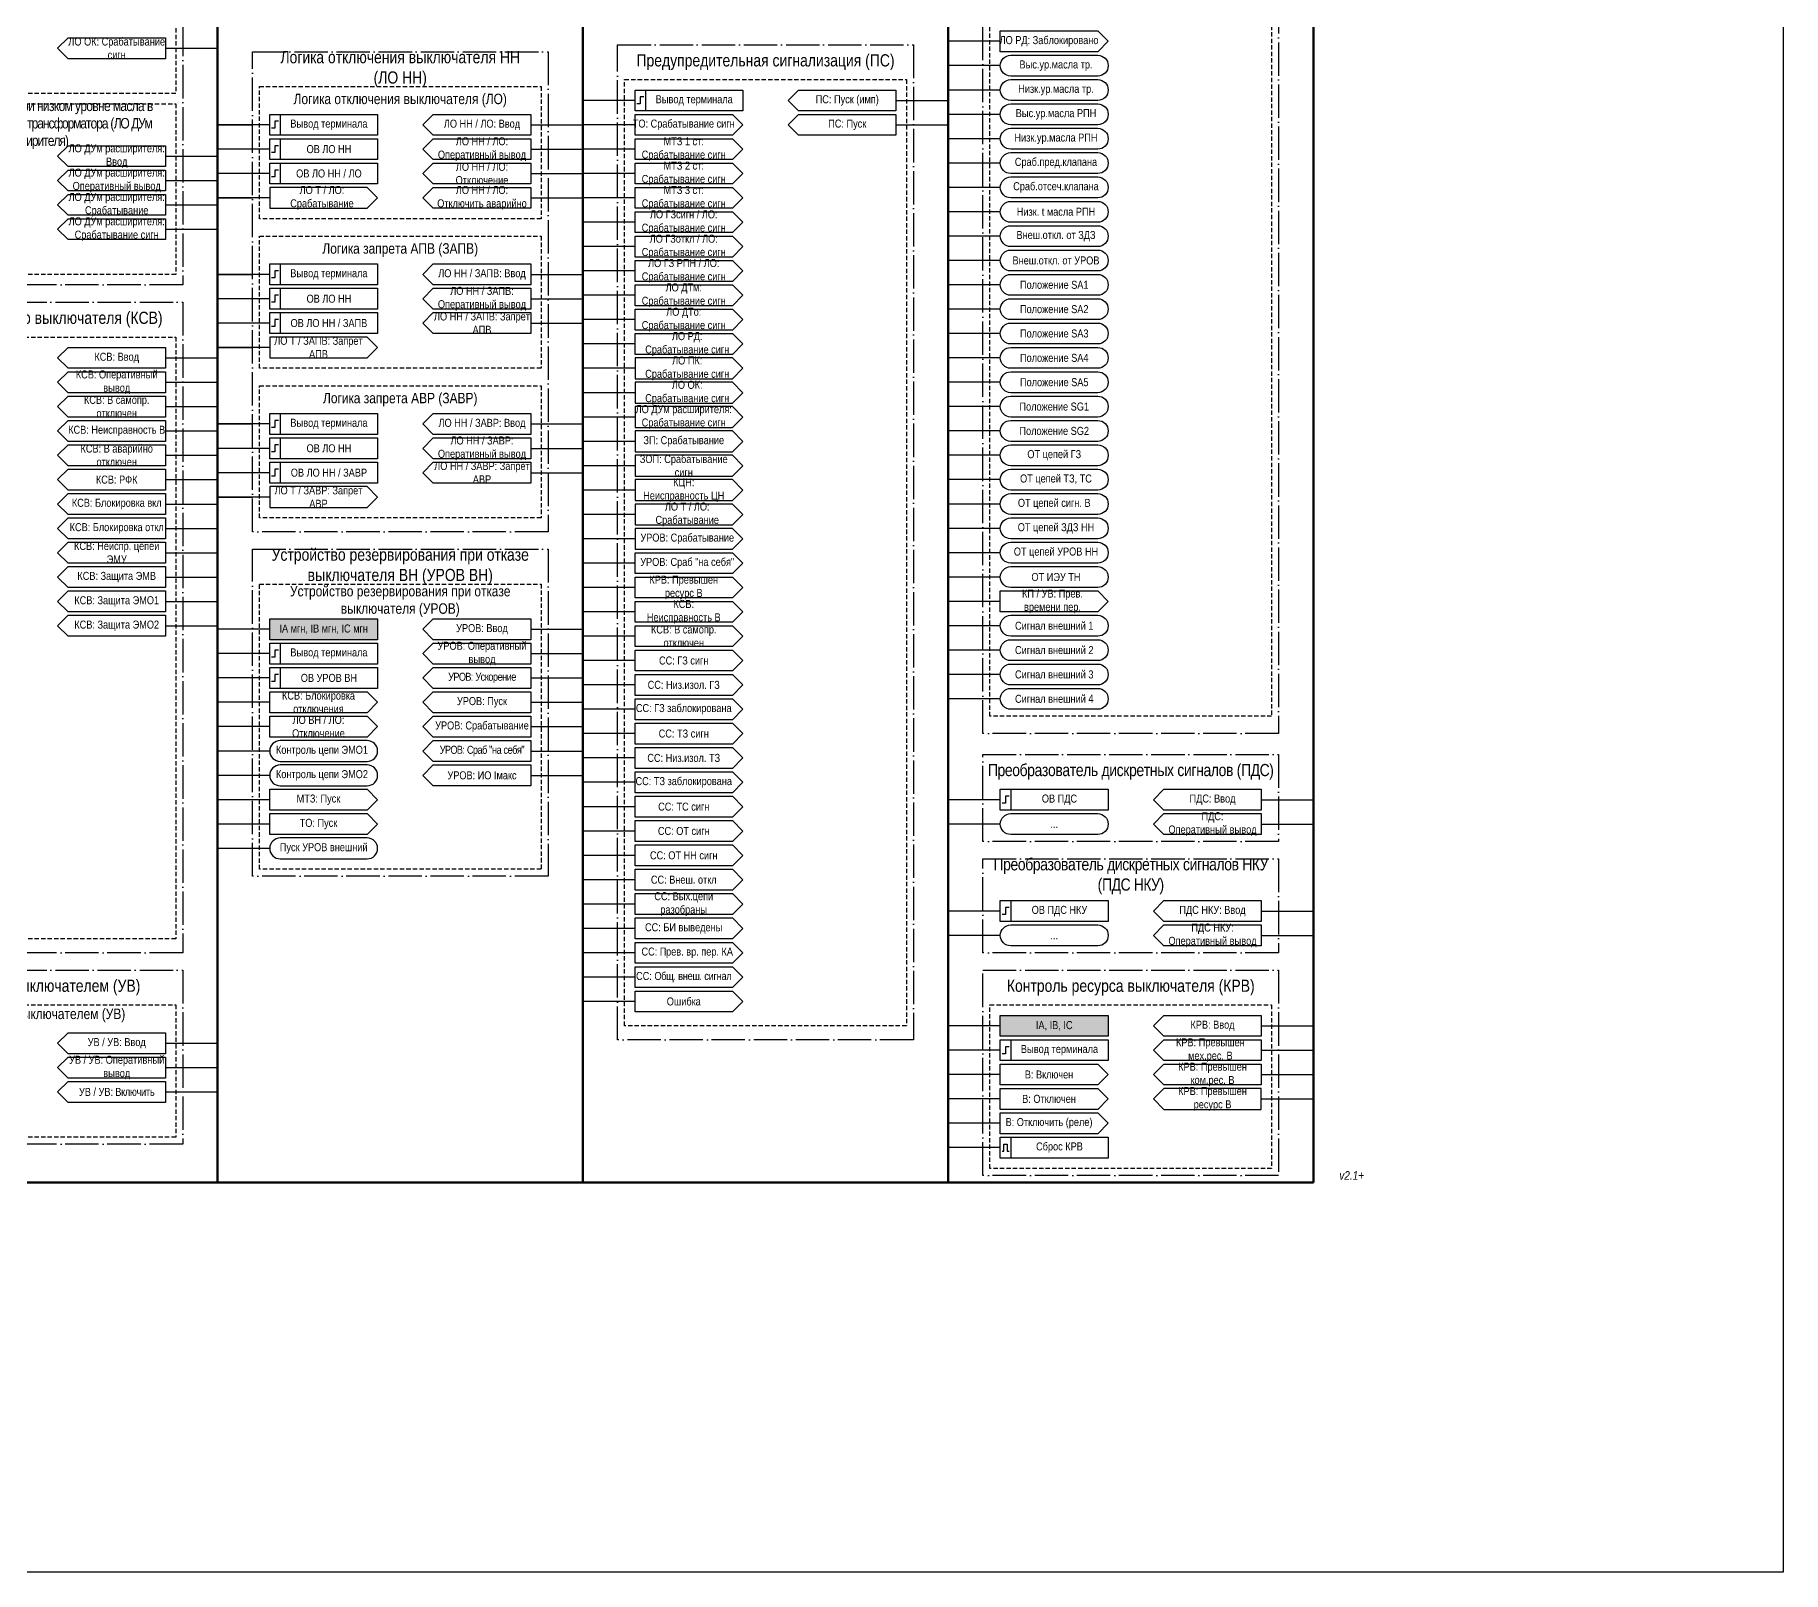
# Model space of a CAD drawing. Header units: millimetres. Extents: x -1595 to 2157, y 0 to 879.
# Drawn here: x -1082 to -580, y 0 to 442 of the extents above; entities that cross this region are included whole.
import ezdxf

# ---------------------------------------------------------------- set-up
doc = ezdxf.new("R2010")
doc.units = ezdxf.units.MM
doc.linetypes.add('ACAD_ISO04W100', pattern=[30, 24, -3, 0, -3])
doc.linetypes.add('штриховая2', pattern=[0.375, 0.25, -0.125])
doc.layers.add('TEXT', color=7, linetype='Continuous', lineweight=25)
doc.layers.add('Основная', color=7, linetype='Continuous')
doc.styles.add('2.5_Gost_RD', font='ARIALN.TTF', dxfattribs={"height": 2.5})
doc.styles.add('3.5_Gost_RD', font='ARIALN.TTF', dxfattribs={"height": 3.5})

msp = doc.modelspace()

# ---------------------------------------------------------------- hatches: boundary and pattern name
at = {"ltscale": 100, "true_color": 0xef8637}
h = msp.add_hatch(color=30, dxfattribs=at)
h.dxf.hatch_style = 1
h.paths.add_polyline_path([(-1015, 274), (-984, 274), (-984, 268), (-1015, 268)])
h = msp.add_hatch(color=30, dxfattribs=at)
h.dxf.hatch_style = 1
h.paths.add_polyline_path([(-805, 160), (-774, 160), (-774, 154), (-805, 154)])

# ---------------------------------------------------------------- linework, layer by layer
at = {"lineweight": 100, "ltscale": 100}
for p, q in [((-1030, 744), (-1030, 112)), ((-925, 744), (-925, 112)), ((-820, 744), (-820, 112)), ((-715, 580), (-715, 112)), ((-1345, 112), (-715, 112))]:
    msp.add_line(p, q, dxfattribs=at)
at = {"ltscale": 100}
for p, q in [((-1045, 438), (-1030, 438)), ((-805, 440), (-820, 440)), ((-805, 433), (-820, 433)), ((-910, 423), (-925, 423)), ((-835, 423), (-820, 423)), ((-805, 426), (-820, 426)), ((-805, 419), (-820, 419)), ((-1015, 416), (-1030, 416)), ((-1030, 416), (-1020, 416)), ((-940, 416), (-925, 416)), ((-910, 416), (-925, 416)), ((-835, 416), (-820, 416)), ((-1015, 409), (-1030, 409)), ((-940, 409), (-925, 409)), ((-910, 409), (-925, 409)), ((-805, 412), (-820, 412)), ((-1045, 407), (-1030, 407)), ((-1015, 402), (-1030, 402)), ((-940, 402), (-925, 402)), ((-910, 402), (-925, 402)), ((-805, 405), (-820, 405)), ((-1045, 400), (-1030, 400)), ((-805, 398), (-820, 398)), ((-1045, 393), (-1030, 393)), ((-1015, 395), (-1030, 395)), ((-1030, 395), (-1020, 395)), ((-940, 395), (-925, 395)), ((-910, 395), (-925, 395)), ((-910, 388), (-925, 388)), ((-805, 391), (-820, 391)), ((-1045, 386), (-1030, 386)), ((-805, 384), (-820, 384)), ((-910, 381), (-925, 381)), ((-805, 377), (-820, 377)), ((-1015, 373), (-1030, 373)), ((-1030, 373), (-1020, 373)), ((-940, 373), (-925, 373)), ((-910, 374), (-925, 374)), ((-910, 367), (-925, 367)), ((-805, 370), (-820, 370)), ((-1015, 366), (-1030, 366)), ((-940, 366), (-925, 366)), ((-805, 363), (-820, 363)), ((-1015, 359), (-1030, 359)), ((-940, 359), (-925, 359)), ((-910, 360), (-925, 360)), ((-1073, 352), (-1045, 352)), ((-1015, 352), (-1030, 352)), ((-1030, 352), (-1020, 352)), ((-910, 353), (-925, 353)), ((-805, 356), (-820, 356)), ((-1045, 349), (-1030, 349)), ((-805, 349), (-820, 349)), ((-1045, 346), (-1073, 346)), ((-1073, 345), (-1045, 345)), ((-1045, 342), (-1030, 342)), ((-910, 346), (-925, 346)), ((-805, 342), (-820, 342)), ((-1073, 338), (-1045, 338)), ((-910, 339), (-925, 339)), ((-1045, 332), (-1073, 332)), ((-1045, 335), (-1030, 335)), ((-910, 332), (-925, 332)), ((-805, 335), (-820, 335)), ((-1073, 331), (-1045, 331)), ((-1045, 328), (-1030, 328)), ((-1015, 330), (-1030, 330)), ((-1030, 330), (-1020, 330)), ((-940, 330), (-925, 330)), ((-805, 328), (-820, 328)), ((-1045, 325), (-1073, 325)), ((-1015, 323), (-1030, 323)), ((-940, 323), (-925, 323)), ((-910, 325), (-925, 325)), ((-1045, 318), (-1073, 318)), ((-1045, 321), (-1030, 321)), ((-910, 318), (-925, 318)), ((-805, 321), (-820, 321)), ((-1045, 314), (-1030, 314)), ((-1015, 316), (-1030, 316)), ((-940, 316), (-925, 316)), ((-805, 314), (-820, 314)), ((-1045, 311), (-1073, 311)), ((-1045, 307), (-1030, 307)), ((-1015, 309), (-1030, 309)), ((-1030, 309), (-1020, 309)), ((-910, 311), (-925, 311)), ((-805, 307), (-820, 307)), ((-1045, 304), (-1073, 304)), ((-910, 304), (-925, 304)), ((-1045, 297), (-1073, 297)), ((-1045, 300), (-1030, 300)), ((-910, 297), (-925, 297)), ((-805, 300), (-820, 300)), ((-1045, 293), (-1030, 293)), ((-805, 293), (-820, 293)), ((-1045, 290), (-1073, 290)), ((-910, 290), (-925, 290)), ((-1045, 283), (-1073, 283)), ((-1045, 286), (-1030, 286)), ((-910, 283), (-925, 283)), ((-805, 286), (-820, 286)), ((-1045, 279), (-1030, 279)), ((-805, 279), (-820, 279)), ((-1045, 276), (-1073, 276)), ((-1045, 272), (-1030, 272)), ((-910, 276), (-925, 276)), ((-805, 272), (-820, 272)), ((-1045, 269), (-1073, 269)), ((-1015, 271), (-1030, 271)), ((-940, 271), (-925, 271)), ((-910, 269), (-925, 269)), ((-1015, 264), (-1030, 264)), ((-940, 264), (-925, 264)), ((-910, 262), (-925, 262)), ((-805, 265), (-820, 265)), ((-1015, 257), (-1030, 257)), ((-940, 257), (-925, 257)), ((-805, 258), (-820, 258)), ((-910, 255), (-925, 255)), ((-1015, 250), (-1030, 250)), ((-940, 250), (-925, 250)), ((-910, 248), (-925, 248)), ((-805, 251), (-820, 251)), ((-1015, 243), (-1030, 243)), ((-940, 243), (-925, 243)), ((-910, 241), (-925, 241)), ((-1015, 236), (-1030, 236)), ((-940, 236), (-925, 236)), ((-910, 234), (-925, 234)), ((-1015, 229), (-1030, 229)), ((-940, 229), (-925, 229)), ((-910, 227), (-925, 227)), ((-1015, 222), (-1030, 222)), ((-805, 222), (-820, 222)), ((-730, 222), (-715, 222)), ((-910, 220), (-925, 220)), ((-1015, 215), (-1030, 215)), ((-910, 213), (-925, 213)), ((-805, 215), (-820, 215)), ((-730, 215), (-715, 215)), ((-1015, 208), (-1030, 208)), ((-910, 206), (-925, 206)), ((-910, 199), (-925, 199)), ((-910, 192), (-925, 192)), ((-805, 190), (-820, 190)), ((-730, 190), (-715, 190)), ((-910, 185), (-925, 185)), ((-805, 183), (-820, 183)), ((-730, 183), (-715, 183)), ((-910, 178), (-925, 178)), ((-910, 171), (-925, 171)), ((-910, 164), (-925, 164)), ((-805, 157), (-820, 157)), ((-730, 157), (-715, 157)), ((-1045, 152), (-1030, 152)), ((-805, 150), (-820, 150)), ((-730, 150), (-715, 150)), ((-1045, 145), (-1030, 145)), ((-805, 143), (-820, 143)), ((-730, 143), (-715, 143)), ((-1045, 138), (-1030, 138)), ((-805, 136), (-820, 136)), ((-730, 136), (-715, 136)), ((-805, 129), (-820, 129)), ((-805, 122), (-820, 122))]:
    msp.add_line(p, q, dxfattribs=at)
at = {"color": 3, "ltscale": 100}
msp.add_lwpolyline([(-1595, 841), (-580, 841), (-580, 0), (-1595, 0)], close=True, dxfattribs=at)
at = {"color": 251, "linetype": 'ACAD_ISO04W100', "lineweight": 30, "ltscale": 0.4, "true_color": 0x58595b}
for points in [[(-810, 597), (-725, 597), (-725, 241), (-810, 241)], [(-1125, 530), (-1040, 530), (-1040, 370), (-1125, 370)], [(-915, 439), (-830, 439), (-830, 153), (-915, 153)], [(-1020, 437), (-935, 437), (-935, 299), (-1020, 299)], [(-1125, 365), (-1040, 365), (-1040, 178), (-1125, 178)], [(-1020, 294), (-935, 294), (-935, 200), (-1020, 200)], [(-810, 235), (-725, 235), (-725, 210), (-810, 210)], [(-810, 205), (-725, 205), (-725, 178), (-810, 178)], [(-1125, 173), (-1040, 173), (-1040, 123), (-1125, 123)], [(-810, 173), (-725, 173), (-725, 114), (-810, 114)]]:
    msp.add_lwpolyline(points, close=True, dxfattribs=at)
at = {"linetype": 'штриховая2', "ltscale": 5}
for points in [[(-808, 587), (-727, 587), (-727, 246), (-808, 246)], [(-1123, 470), (-1042, 470), (-1042, 425), (-1123, 425)], [(-913, 429), (-832, 429), (-832, 157), (-913, 157)], [(-1018, 427), (-937, 427), (-937, 389), (-1018, 389)], [(-1123, 422), (-1042, 422), (-1042, 373), (-1123, 373)], [(-1018, 384), (-937, 384), (-937, 346), (-1018, 346)], [(-1123, 355), (-1042, 355), (-1042, 182), (-1123, 182)], [(-1018, 341), (-937, 341), (-937, 303), (-1018, 303)], [(-1018, 284), (-937, 284), (-937, 202), (-1018, 202)], [(-1123, 163), (-1042, 163), (-1042, 125), (-1123, 125)], [(-808, 163), (-727, 163), (-727, 116), (-808, 116)]]:
    msp.add_lwpolyline(points, close=True, dxfattribs=at)
at = {"ltscale": 100}
for points in [[(-805, 443), (-777, 443), (-774, 440), (-777, 437), (-805, 437), (-805, 443)], [(-1076, 438), (-1073, 441), (-1045, 441), (-1045, 435), (-1073, 435), (-1076, 438)], [(-866, 423), (-863, 426), (-835, 426), (-835, 420), (-863, 420), (-866, 423)], [(-971, 416), (-968, 419), (-940, 419), (-940, 413), (-968, 413), (-971, 416)], [(-910, 419), (-882, 419), (-879, 416), (-882, 413), (-910, 413), (-910, 419)], [(-866, 416), (-863, 419), (-835, 419), (-835, 413), (-863, 413), (-866, 416)], [(-1076, 407), (-1073, 410), (-1045, 410), (-1045, 404), (-1073, 404), (-1076, 407)], [(-971, 409), (-968, 412), (-940, 412), (-940, 406), (-968, 406), (-971, 409)], [(-910, 412), (-882, 412), (-879, 409), (-882, 406), (-910, 406), (-910, 412)], [(-1076, 400), (-1073, 403), (-1045, 403), (-1045, 397), (-1073, 397), (-1076, 400)], [(-910, 405), (-882, 405), (-879, 402), (-882, 399), (-910, 399), (-910, 405)], [(-984, 395), (-987, 398), (-1015, 398), (-1015, 392), (-987, 392), (-984, 395)], [(-910, 398), (-882, 398), (-879, 395), (-882, 392), (-910, 392), (-910, 398)], [(-1076, 393), (-1073, 396), (-1045, 396), (-1045, 390), (-1073, 390), (-1076, 393)], [(-1076, 386), (-1073, 389), (-1045, 389), (-1045, 383), (-1073, 383), (-1076, 386)], [(-910, 391), (-882, 391), (-879, 388), (-882, 385), (-910, 385), (-910, 391)], [(-910, 384), (-882, 384), (-879, 381), (-882, 378), (-910, 378), (-910, 384)], [(-910, 377), (-882, 377), (-879, 374), (-882, 371), (-910, 371), (-910, 377)], [(-971, 373), (-968, 376), (-940, 376), (-940, 370), (-968, 370), (-971, 373)], [(-971, 366), (-968, 369), (-940, 369), (-940, 363), (-968, 363), (-971, 366)], [(-910, 370), (-882, 370), (-879, 367), (-882, 364), (-910, 364), (-910, 370)], [(-910, 363), (-882, 363), (-879, 360), (-882, 357), (-910, 357), (-910, 363)], [(-1076, 349), (-1073, 352), (-1045, 352), (-1045, 346), (-1073, 346), (-1076, 349)], [(-984, 352), (-987, 355), (-1015, 355), (-1015, 349), (-987, 349), (-984, 352)], [(-910, 356), (-882, 356), (-879, 353), (-882, 350), (-910, 350), (-910, 356)], [(-879, 346), (-882, 349), (-910, 349), (-910, 343), (-882, 343), (-879, 346)], [(-1076, 342), (-1073, 345), (-1045, 345), (-1045, 339), (-1073, 339), (-1076, 342)], [(-879, 339), (-882, 342), (-910, 342), (-910, 336), (-882, 336), (-879, 339)], [(-1076, 335), (-1073, 338), (-1045, 338), (-1045, 332), (-1073, 332), (-1076, 335)], [(-971, 330), (-968, 333), (-940, 333), (-940, 327), (-968, 327), (-971, 330)], [(-879, 332), (-882, 335), (-910, 335), (-910, 329), (-882, 329), (-879, 332)], [(-1076, 328), (-1073, 331), (-1045, 331), (-1045, 325), (-1073, 325), (-1076, 328)], [(-879, 325), (-882, 328), (-910, 328), (-910, 322), (-882, 322), (-879, 325)], [(-1076, 321), (-1073, 324), (-1045, 324), (-1045, 318), (-1073, 318), (-1076, 321)], [(-971, 323), (-968, 326), (-940, 326), (-940, 320), (-968, 320), (-971, 323)], [(-1076, 314), (-1073, 317), (-1045, 317), (-1045, 311), (-1073, 311), (-1076, 314)], [(-879, 318), (-882, 321), (-910, 321), (-910, 315), (-882, 315), (-879, 318)], [(-984, 309), (-987, 312), (-1015, 312), (-1015, 306), (-987, 306), (-984, 309)], [(-879, 311), (-882, 314), (-910, 314), (-910, 308), (-882, 308), (-879, 311)], [(-1076, 307), (-1073, 310), (-1045, 310), (-1045, 304), (-1073, 304), (-1076, 307)], [(-879, 304), (-882, 307), (-910, 307), (-910, 301), (-882, 301), (-879, 304)], [(-1076, 300), (-1073, 303), (-1045, 303), (-1045, 297), (-1073, 297), (-1076, 300)], [(-879, 297), (-882, 300), (-910, 300), (-910, 294), (-882, 294), (-879, 297)], [(-1076, 293), (-1073, 296), (-1045, 296), (-1045, 290), (-1073, 290), (-1076, 293)], [(-910, 293), (-882, 293), (-879, 290), (-882, 287), (-910, 287), (-910, 293)], [(-1076, 286), (-1073, 289), (-1045, 289), (-1045, 283), (-1073, 283), (-1076, 286)], [(-1076, 279), (-1073, 282), (-1045, 282), (-1045, 276), (-1073, 276), (-1076, 279)], [(-910, 286), (-882, 286), (-879, 283), (-882, 280), (-910, 280), (-910, 286)], [(-805, 282), (-777, 282), (-774, 279), (-777, 276), (-805, 276), (-805, 282)], [(-910, 279), (-882, 279), (-879, 276), (-882, 273), (-910, 273), (-910, 279)], [(-1076, 272), (-1073, 275), (-1045, 275), (-1045, 269), (-1073, 269), (-1076, 272)], [(-910, 272), (-882, 272), (-879, 269), (-882, 266), (-910, 266), (-910, 272)], [(-910, 265), (-882, 265), (-879, 262), (-882, 259), (-910, 259), (-910, 265)], [(-910, 258), (-882, 258), (-879, 255), (-882, 252), (-910, 252), (-910, 258)], [(-1015, 253), (-987, 253), (-984, 250), (-987, 247), (-1015, 247), (-1015, 253)], [(-910, 251), (-882, 251), (-879, 248), (-882, 245), (-910, 245), (-910, 251)], [(-1015, 246), (-987, 246), (-984, 243), (-987, 240), (-1015, 240), (-1015, 246)], [(-910, 244), (-882, 244), (-879, 241), (-882, 238), (-910, 238), (-910, 244)], [(-910, 237), (-882, 237), (-879, 234), (-882, 231), (-910, 231), (-910, 237)], [(-910, 230), (-882, 230), (-879, 227), (-882, 224), (-910, 224), (-910, 230)], [(-1015, 225), (-987, 225), (-984, 222), (-987, 219), (-1015, 219), (-1015, 225)], [(-910, 223), (-882, 223), (-879, 220), (-882, 217), (-910, 217), (-910, 223)], [(-1015, 218), (-987, 218), (-984, 215), (-987, 212), (-1015, 212), (-1015, 218)], [(-910, 216), (-882, 216), (-879, 213), (-882, 210), (-910, 210), (-910, 216)], [(-910, 209), (-882, 209), (-879, 206), (-882, 203), (-910, 203), (-910, 209)], [(-910, 202), (-882, 202), (-879, 199), (-882, 196), (-910, 196), (-910, 202)], [(-910, 195), (-882, 195), (-879, 192), (-882, 189), (-910, 189), (-910, 195)], [(-910, 188), (-882, 188), (-879, 185), (-882, 182), (-910, 182), (-910, 188)], [(-910, 181), (-882, 181), (-879, 178), (-882, 175), (-910, 175), (-910, 181)], [(-910, 174), (-882, 174), (-879, 171), (-882, 168), (-910, 168), (-910, 174)], [(-910, 167), (-882, 167), (-879, 164), (-882, 161), (-910, 161), (-910, 167)], [(-1076, 138), (-1073, 141), (-1045, 141), (-1045, 135), (-1073, 135), (-1076, 138)]]:
    msp.add_lwpolyline(points, dxfattribs=at)
for points in [[(-802, 430, -1), (-802, 436), (-777, 436, -1), (-777, 430)], [(-802, 423, -1), (-802, 429), (-777, 429, -1), (-777, 423)], [(-802, 416, -1), (-802, 422), (-777, 422, -1), (-777, 416)], [(-802, 409, -1), (-802, 415), (-777, 415, -1), (-777, 409)], [(-802, 402, -1), (-802, 408), (-777, 408, -1), (-777, 402)], [(-802, 395, -1), (-802, 401), (-777, 401, -1), (-777, 395)], [(-802, 388, -1), (-802, 394), (-777, 394, -1), (-777, 388)], [(-802, 381, -1), (-802, 387), (-777, 387, -1), (-777, 381)], [(-802, 374, -1), (-802, 380), (-777, 380, -1), (-777, 374)], [(-802, 367, -1), (-802, 373), (-777, 373, -1), (-777, 367)], [(-802, 360, -1), (-802, 366), (-777, 366, -1), (-777, 360)], [(-802, 353, -1), (-802, 359), (-777, 359, -1), (-777, 353)], [(-802, 346, -1), (-802, 352), (-777, 352, -1), (-777, 346)], [(-802, 339, -1), (-802, 345), (-777, 345, -1), (-777, 339)], [(-802, 332, -1), (-802, 338), (-777, 338, -1), (-777, 332)], [(-802, 325, -1), (-802, 331), (-777, 331, -1), (-777, 325)], [(-802, 318, -1), (-802, 324), (-777, 324, -1), (-777, 318)], [(-802, 311, -1), (-802, 317), (-777, 317, -1), (-777, 311)], [(-802, 304, -1), (-802, 310), (-777, 310, -1), (-777, 304)], [(-802, 297, -1), (-802, 303), (-777, 303, -1), (-777, 297)], [(-802, 290, -1), (-802, 296), (-777, 296, -1), (-777, 290)], [(-802, 283, -1), (-802, 289), (-777, 289, -1), (-777, 283)], [(-802, 269, -1), (-802, 275), (-777, 275, -1), (-777, 269)], [(-802, 262, -1), (-802, 268), (-777, 268, -1), (-777, 262)], [(-802, 255, -1), (-802, 261), (-777, 261, -1), (-777, 255)], [(-802, 248, -1), (-802, 254), (-777, 254, -1), (-777, 248)], [(-1012, 233), (-987, 233, 1), (-987, 239), (-1012, 239, 1)], [(-1012, 226), (-987, 226, 1), (-987, 232), (-1012, 232, 1)], [(-802, 212, -1), (-802, 218), (-777, 218, -1), (-777, 212)], [(-1012, 205), (-987, 205, 1), (-987, 211), (-1012, 211, 1)], [(-802, 180, -1), (-802, 186), (-777, 186, -1), (-777, 180)]]:
    msp.add_lwpolyline(points, format="xyb", close=True, dxfattribs=at)
for points in [[(-910, 426), (-907, 426), (-907, 420), (-910, 420)], [(-910, 426), (-879, 426), (-879, 420), (-910, 420)], [(-1015, 419), (-1012, 419), (-1012, 413), (-1015, 413)], [(-1015, 419), (-984, 419), (-984, 413), (-1015, 413)], [(-1015, 412), (-1012, 412), (-1012, 406), (-1015, 406)], [(-1015, 412), (-984, 412), (-984, 406), (-1015, 406)], [(-1015, 405), (-1012, 405), (-1012, 399), (-1015, 399)], [(-1015, 405), (-984, 405), (-984, 399), (-1015, 399)], [(-1015, 376), (-1012, 376), (-1012, 370), (-1015, 370)], [(-1015, 376), (-984, 376), (-984, 370), (-1015, 370)], [(-1015, 369), (-1012, 369), (-1012, 363), (-1015, 363)], [(-1015, 369), (-984, 369), (-984, 363), (-1015, 363)], [(-1015, 362), (-1012, 362), (-1012, 356), (-1015, 356)], [(-1015, 362), (-984, 362), (-984, 356), (-1015, 356)], [(-1015, 333), (-1012, 333), (-1012, 327), (-1015, 327)], [(-1015, 333), (-984, 333), (-984, 327), (-1015, 327)], [(-1015, 326), (-1012, 326), (-1012, 320), (-1015, 320)], [(-1015, 326), (-984, 326), (-984, 320), (-1015, 320)], [(-1015, 319), (-1012, 319), (-1012, 313), (-1015, 313)], [(-1015, 319), (-984, 319), (-984, 313), (-1015, 313)], [(-1015, 274), (-984, 274), (-984, 268), (-1015, 268)], [(-968, 274), (-940, 274), (-940, 268), (-968, 268), (-971, 271)], [(-1015, 267), (-1012, 267), (-1012, 261), (-1015, 261)], [(-1015, 267), (-984, 267), (-984, 261), (-1015, 261)], [(-968, 267), (-940, 267), (-940, 261), (-968, 261), (-971, 264)], [(-1015, 260), (-984, 260), (-984, 254), (-1015, 254)], [(-1015, 260), (-1012, 260), (-1012, 254), (-1015, 254)], [(-968, 260), (-940, 260), (-940, 254), (-968, 254), (-971, 257)], [(-968, 253), (-940, 253), (-940, 247), (-968, 247), (-971, 250)], [(-968, 246), (-940, 246), (-940, 240), (-968, 240), (-971, 243)], [(-968, 239), (-940, 239), (-940, 233), (-968, 233), (-971, 236)], [(-968, 232), (-940, 232), (-940, 226), (-968, 226), (-971, 229)], [(-805, 225), (-802, 225), (-802, 219), (-805, 219)], [(-805, 225), (-774, 225), (-774, 219), (-805, 219)], [(-730, 225), (-730, 219), (-758, 219), (-761, 222), (-758, 225)], [(-730, 218), (-730, 212), (-758, 212), (-761, 215), (-758, 218)], [(-805, 193), (-802, 193), (-802, 187), (-805, 187)], [(-805, 193), (-774, 193), (-774, 187), (-805, 187)], [(-730, 193), (-730, 187), (-758, 187), (-761, 190), (-758, 193)], [(-730, 186), (-730, 180), (-758, 180), (-761, 183), (-758, 186)], [(-805, 160), (-774, 160), (-774, 154), (-805, 154)], [(-761, 157), (-758, 160), (-730, 160), (-730, 154), (-758, 154)], [(-1045, 155), (-1045, 149), (-1073, 149), (-1076, 152), (-1073, 155)], [(-805, 153), (-802, 153), (-802, 147), (-805, 147)], [(-805, 153), (-774, 153), (-774, 147), (-805, 147)], [(-758, 147), (-761, 150), (-758, 153), (-730, 153), (-730, 147)], [(-1045, 148), (-1045, 142), (-1073, 142), (-1076, 145), (-1073, 148)], [(-777, 140), (-805, 140), (-805, 146), (-777, 146), (-774, 143)], [(-761, 143), (-758, 146), (-730, 146), (-730, 140), (-758, 140)], [(-777, 133), (-805, 133), (-805, 139), (-777, 139), (-774, 136)], [(-758, 133), (-730, 133), (-730, 139), (-758, 139), (-761, 136)], [(-777, 126), (-805, 126), (-805, 132), (-777, 132), (-774, 129)], [(-805, 125), (-802, 125), (-802, 119), (-805, 119)], [(-805, 125), (-774, 125), (-774, 119), (-805, 119)]]:
    msp.add_lwpolyline(points, close=True, dxfattribs=at)
at = {"lineweight": 30, "ltscale": 100}
for points in [[(-907.5, 424), (-908.5, 424), (-908.5, 422), (-909.5, 422)], [(-1012.5, 417), (-1013.5, 417), (-1013.5, 415), (-1014.5, 415)], [(-1012.5, 410), (-1013.5, 410), (-1013.5, 408), (-1014.5, 408)], [(-1012.5, 403), (-1013.5, 403), (-1013.5, 401), (-1014.5, 401)], [(-1012.5, 374), (-1013.5, 374), (-1013.5, 372), (-1014.5, 372)], [(-1012.5, 367), (-1013.5, 367), (-1013.5, 365), (-1014.5, 365)], [(-1012.5, 360), (-1013.5, 360), (-1013.5, 358), (-1014.5, 358)], [(-1012.5, 331), (-1013.5, 331), (-1013.5, 329), (-1014.5, 329)], [(-1012.5, 324), (-1013.5, 324), (-1013.5, 322), (-1014.5, 322)], [(-1012.5, 317), (-1013.5, 317), (-1013.5, 315), (-1014.5, 315)], [(-1012.5, 265), (-1013.5, 265), (-1013.5, 263), (-1014.5, 263)], [(-1012.5, 258), (-1013.5, 258), (-1013.5, 256), (-1014.5, 256)], [(-802.5, 223), (-803.5, 223), (-803.5, 221), (-804.5, 221)], [(-802.5, 191), (-803.5, 191), (-803.5, 189), (-804.5, 189)], [(-802.5, 151), (-803.5, 151), (-803.5, 149), (-804.5, 149)], [(-804.5, 121), (-804, 121), (-804, 123), (-803, 123), (-803, 121), (-802.5, 121)]]:
    msp.add_lwpolyline(points, dxfattribs=at)
at = {"layer": 'Основная', "ltscale": 100}
for points in [[(-940, 405), (-940, 399), (-968, 399), (-971, 402), (-968, 405)], [(-940, 398), (-940, 392), (-968, 392), (-971, 395), (-968, 398)], [(-940, 362), (-940, 356), (-968, 356), (-971, 359), (-968, 362)], [(-940, 319), (-940, 313), (-968, 313), (-971, 316), (-968, 319)]]:
    msp.add_lwpolyline(points, close=True, dxfattribs=at)

# ---------------------------------------------------------------- texts
at = {"ltscale": 100, "attachment_point": 5, "style": '2.5_Gost_RD'}
for s, insert, char_height, width in [('ЛО ОК: Срабатывание сигн', (-1059, 438), 2.3, 28), ('\\A1;Выс.ур.масла тр.', (-789, 433), 2.3, 31), ('\\A1;Низк.ур.масла тр.', (-789, 426), 2.3, 29.7748), ('\\A1;Выс.ур.масла РПН', (-789, 419), 2.3, 31), ('МТЗ 1 ст: Срабатывание сигн', (-896, 409), 2.3, 27), ('\\A1;Низк.ур.масла РПН', (-789, 412), 2.3, 29.7748), ('ЛО ДУм расширителя: Ввод', (-1059, 407), 2.3, 28), ('ЛО ДУм расширителя: Оперативный вывод', (-1059, 400), 2.3, 29.2608), ('МТЗ 2 ст: Срабатывание сигн', (-896, 402), 2.3, 27), ('\\A1;Сраб.пред.клапана', (-789, 405), 2.3, 31), ('МТЗ 3 ст: Срабатывание сигн', (-896, 395), 2.3, 27), ('\\A1;Сраб.отсеч.клапана', (-789, 398), 2.3, 31), ('ЛО ДУм расширителя: Срабатывание', (-1059, 393), 2.3, 28), ('\\A1;Низк. t масла РПН', (-789, 391), 2.3, 29.7748), ('ЛО ДУм расширителя: Срабатывание сигн', (-1059, 386), 2.3, 28), ('ЛО ГЗсигн / ЛО: Срабатывание сигн', (-896, 388), 2.3, 28), ('ЛО ГЗоткл / ЛО: Срабатывание сигн', (-896, 381), 2.3, 28), ('Внеш.откл. от ЗДЗ', (-789, 384), 2.3, 28.0147), ('ЛО ГЗ РПН / ЛО: Срабатывание сигн', (-896, 374), 2.3, 28), ('Внеш.откл. от УРОВ', (-789, 377), 2.3, 27.7551), ('ЛО ДТм: Срабатывание сигн', (-896, 367), 2.3, 28), ('Положение SA1', (-789.5, 370), 2.3, 31), ('ЛО ДТо: Срабатывание сигн', (-896, 360), 2.3, 28), ('Положение SA2', (-789.5, 363), 2.3, 31), ('Положение SA3', (-789.5, 356), 2.3, 31), ('ЛО РД: Срабатывание сигн', (-895, 353), 2.3, 26.9935), ('КСВ: Ввод', (-1059, 349), 2.3, 28), ('ЛО ПК: Срабатывание сигн', (-895, 346), 2.3, 26.3225), ('Положение SA4', (-789.5, 349), 2.3, 31), ('КСВ: Оперативный вывод', (-1059, 342), 2.3, 28), ('ЛО ОК: Срабатывание сигн', (-895, 339), 2.3, 26.3224), ('Положение SA5', (-789.5, 342), 2.3, 31), ('КСВ: В самопр. отключен', (-1059, 335), 2.3, 28), ('ЛО ДУм расширителя: Срабатывание сигн', (-896, 332), 2.3, 28), ('Положение SG1', (-789.5, 335), 2.3, 31), ('КСВ: Неисправность В', (-1059, 328), 2.3, 28), ('\\pt23;Положение SG2', (-789.5, 328), 2.3, 31), ('КСВ: В аварийно отключен', (-1059, 321), 2.3, 28), ('ОТ цепей ГЗ', (-789.5, 321), 2.3, 31), ('КСВ: РФК', (-1059, 314), 2.3, 28), ('КЦН: \\PНеисправность ЦН', (-896, 311), 2.3, 28), ('КСВ: Блокировка вкл', (-1059, 307), 2.3, 28), ('\\pt11.5;ОТ цепей сигн. В', (-789.5, 307), 2.3, 31), ('КСВ: Блокировка откл', (-1059, 300), 2.3, 28), ('ОТ цепей ЗДЗ НН', (-789, 300), 2.3, 31), ('КСВ: Неиспр. цепей ЭМУ', (-1059, 293), 2.3, 28), ('ОТ цепей УРОВ НН', (-789, 293), 2.3, 31), ('КСВ: Защита ЭМВ', (-1059, 286), 2.3, 28), ('ОТ ИЭУ ТН', (-789, 286), 2.3, 31), ('КСВ: Защита ЭМО1', (-1059, 279), 2.3, 28), ('\\pt16.1;КСВ: Защита ЭМО2', (-1059, 272), 2.3, 28), ('УРОВ: Ввод', (-954, 271), 2.3, 28), ('Сигнал внешний 1', (-789.5, 272), 2.3, 31), ('УРОВ: Оперативный вывод', (-954, 264), 2.3, 28), ('Сигнал внешний 2', (-789.5, 265), 2.3, 31), ('СС: ГЗ сигн', (-896, 262), 2.3, 28), ('{\\T0.9;УРОВ: Ускорение}', (-954, 257), 2.3, 28), ('Сигнал внешний 3', (-789.5, 258), 2.3, 31), ('УРОВ: Пуск', (-954, 250), 2.3, 28), ('СС: Низ.изол. ГЗ', (-896, 255), 2.3, 28), ('Сигнал внешний 4', (-789.5, 251), 2.3, 31), ('УРОВ: Срабатывание', (-954, 243), 2.3, 28), ('СС: ТЗ сигн', (-896, 241), 2.3, 28), ('{\\T0.9;УРОВ: Сраб "на себя"}', (-954, 236), 2.3, 28), ('СС: Низ.изол. ТЗ', (-896, 234), 2.3, 28), ('СС: ТС сигн', (-896, 220), 2.3, 28), ('ПДС: Ввод', (-744, 222), 2.3, 28), ('ПДС: ^JОперативный вывод', (-744, 215), 2.3, 28), ('СС: ОТ сигн', (-896, 213), 2.3, 28), ('...', (-789.5, 215), 2.3, 31), ('СС: ОТ НН сигн', (-896, 206), 2.3, 28), ('СС: Внеш. откл', (-896, 199), 2.3, 28), ('СС: Вых.цепи разобраны', (-896, 192), 2.3, 28), ('ПДС НКУ: Ввод', (-744, 190), 2.3, 28), ('СС: БИ выведены', (-896, 185), 2.3, 28), ('ПДС НКУ: ^JОперативный вывод', (-744, 183), 2.3, 28), ('...', (-789.5, 183), 2.3, 31), ('КРВ: Ввод', (-744, 157), 2.3, 28), ('УВ / УВ: Ввод', (-1059, 152), 2.3, 28), ('КРВ: Превышен мех.рес. В', (-744.61, 150), 2.3, 29.22), ('УВ / УВ: Оперативный вывод', (-1059, 145), 2.3, 28), ('КРВ: Превышен ком.рес. В', (-744, 143), 2.3, 28), ('В: Включен', (-791, 143), 2.3, 28), ('В: Отключен', (-791, 136), 2.3, 28), ('КРВ: Превышен ресурс В', (-744, 136), 2.3, 28), ('В: Отключить (реле)', (-791, 129), 2.3, 28), ('Сброс КРВ', (-788, 122), 2.3, 28), ('{\\fArial Narrow|b0|i1|c204|p34;v2.1+}', (-704, 114), 2.5, 24)]:
    msp.add_mtext(s, dxfattribs=dict(at, insert=insert, char_height=char_height, width=width))
at = {"color": 30, "ltscale": 100, "true_color": 0xef8637, "attachment_point": 5, "style": '3.5_Gost_RD'}
for s, insert, char_height, width in [('Логика отключения выключателя НН (ЛО НН)', (-977.5, 432), 3.5, 76.6201), ('Предупредительная сигнализация (ПС)', (-872.5, 434), 3.5, 85), ('{\\T0.9;Логика отключения при низком уровне масла в \\T0.8;расширительном баке трансформатора (ЛО ДУм расширителя)}', (-1082.5, 416), 3, 81), ('Логика отключения выключателя (ЛО)', (-977.5, 423), 3, 81), ('Логика запрета АПВ (ЗАПВ)', (-977.5, 380), 3, 81), ('Контроль силового выключателя (КСВ)', (-1082.5, 360), 3.5, 85), ('Логика запрета АВР (ЗАВР)', (-977.5, 337), 3, 81), ('Устройство резервирования при отказе выключателя ВН (УРОВ ВН)', (-977.5, 289), 3.5, 85), ('Устройство резервирования при отказе выключателя (УРОВ)', (-977.5, 279), 3, 81), ('{\\T0.95;Преобразователь дискретных сигналов (ПДС)}', (-767.5, 230), 3.5, 85), ('{\\T0.95;Преобразователь дискретных сигналов НКУ (ПДС НКУ)}', (-767.5, 200), 3.5, 85), ('Управление выключателем (УВ)', (-1082.5, 168), 3.5, 85), ('\\pt108.5;Контроль ресурса выключателя (КРВ)', (-767.5, 168), 3.5, 85), ('Управление выключателем (УВ)', (-1082.5, 160), 3, 85)]:
    msp.add_mtext(s, dxfattribs=dict(at, insert=insert, char_height=char_height, width=width))
at = {"color": 0, "ltscale": 100, "char_height": 2.3, "width": 28, "attachment_point": 5, "style": '2.5_Gost_RD'}
for s, insert in [('{\\C256;Вывод терминала}', (-998, 416)), ('{\\C256;Вывод терминала}', (-998, 373)), ('{\\C256;Вывод терминала}', (-998, 330)), ('{\\C256;УРОВ: Срабатывание}', (-895, 297)), ('{\\C256;УРОВ: Сраб "на себя"}', (-895, 290)), ('{\\C256;ОВ ПДС}', (-788, 222)), ('{\\C256;ОВ ПДС НКУ}', (-788, 190))]:
    msp.add_mtext(s, dxfattribs=dict(at, insert=insert))
at = {"layer": 'TEXT', "ltscale": 100, "char_height": 2.3, "attachment_point": 5, "style": '2.5_Gost_RD'}
for s, insert, width in [('ЛО РД: Заблокировано', (-791, 440), 28), ('Вывод терминала', (-893, 423), 28), ('ПС: Пуск (имп)', (-849, 423), 28), ('ЛО НН / ЛО: Ввод', (-954, 416), 28), ('ПС: Пуск', (-849, 416), 28), ('ЛО НН / ЛО: Оперативный вывод', (-954, 409), 28), ('ЛО НН / ЛО: Отключение ', (-954, 402), 28), ('ЛО НН / ЛО: Отключить аварийно', (-954, 395), 28.0617), ('ЛО НН / ЗАПВ: Ввод', (-954, 373), 28), ('ЛО НН / ЗАПВ: Оперативный вывод', (-954, 366), 28), ('ЛО НН / ЗАПВ: Запрет АПВ', (-954, 359), 28), ('ЛО Т / ЗАПВ: Запрет АПВ', (-1001, 352), 28), ('ЛО НН / ЗАВР: Ввод', (-954, 330), 28), ('ЛО НН / ЗАВР: Оперативный вывод', (-954, 323), 28), ('ЛО НН / ЗАВР: Запрет АВР', (-954, 316), 28), ('ЛО Т / ЗАВР: Запрет АВР', (-1001, 309), 28), ('ОТ цепей ТЗ, ТС', (-789, 314), 31), ('ЛО Т / ЛО: Срабатывание', (-895, 304), 28), ('Вывод терминала', (-998, 264), 28), ('ОВ УРОВ ВН', (-998, 257), 28), ('КСВ: Блокировка отключения', (-1001, 250), 28), ('ЛО ВН / ЛО: Отключение', (-1001, 243), 28), ('Контроль цепи ЭМО1', (-1000, 236), 28), ('Контроль цепи ЭМО2', (-1000, 229), 28), ('УРОВ: ИО Iмакс', (-954, 229), 28), ('МТЗ: Пуск', (-1001, 222), 28), ('ТО: Пуск', (-1001, 215), 28), ('Пуск УРОВ внешний', (-999.5, 208), 31), ('СС: {\\T0.95;Общ. внеш. сигнал}', (-896, 171), 28), ('Вывод терминала', (-788, 150), 28)]:
    msp.add_mtext(s, dxfattribs=dict(at, insert=insert, width=width))
at = {"layer": 'TEXT', "color": 0, "ltscale": 100, "char_height": 2.3, "attachment_point": 5, "style": '2.5_Gost_RD'}
for s, insert, width in [('{\\C256;ТО: Срабатывание сигн}', (-896, 416), 28), ('{\\C256;ОВ ЛО НН}', (-998, 409), 28), ('{\\C256;ОВ ЛО НН}', (-998, 366), 28), ('{\\C256;ЗП: Срабатывание}', (-896, 325), 28), ('{\\C256;ОВ ЛО НН}', (-998, 323), 28), ('{\\C256;ЗОП: Срабатывание сигн}', (-896, 318), 28), ('{\\C256;КРВ: Превышен ресурс В}', (-896, 283), 28), ('{\\C256;КП / УВ: Прев. времени пер.}', (-790, 279), 27.1297), ('{\\C256;КСВ: \\PНеисправность В}', (-896, 276), 28), ('{\\C256;IA мгн, IB мгн, IC мгн}', (-999.5, 271), 31), ('{\\C256;КСВ: В самопр. отключен}', (-896, 269), 28), ('{\\C256;СС: ГЗ заблокирована}', (-896, 248), 28), ('{\\C256;СС: ТЗ заблокирована}', (-896, 227), 28), ('{\\C256;СС: \\T0.95;П\\T1;рев. вр. пер. КА}', (-895, 178), 28), ('{\\C256;Ошибка}', (-896, 164), 28), ('{\\C256;IA, IB, IC}', (-789.5, 157), 31), ('{\\C256;УВ / УВ\\T0.95;: Включить}', (-1059, 138), 28)]:
    msp.add_mtext(s, dxfattribs=dict(at, insert=insert, width=width))
at = {"layer": 'Основная', "color": 0, "ltscale": 100, "char_height": 2.3, "width": 28, "attachment_point": 5, "style": '2.5_Gost_RD'}
for s, insert in [('{\\C256;ОВ ЛО НН / ЛО}', (-998, 402)), ('{\\C256;ЛО Т / ЛО: Срабатывание}', (-1000, 395)), ('{\\C256;ОВ ЛО НН / ЗАПВ}', (-998, 359)), ('{\\C256;ОВ ЛО НН / ЗАВР}', (-998, 316))]:
    msp.add_mtext(s, dxfattribs=dict(at, insert=insert))

doc.saveas('drawing.dxf')
